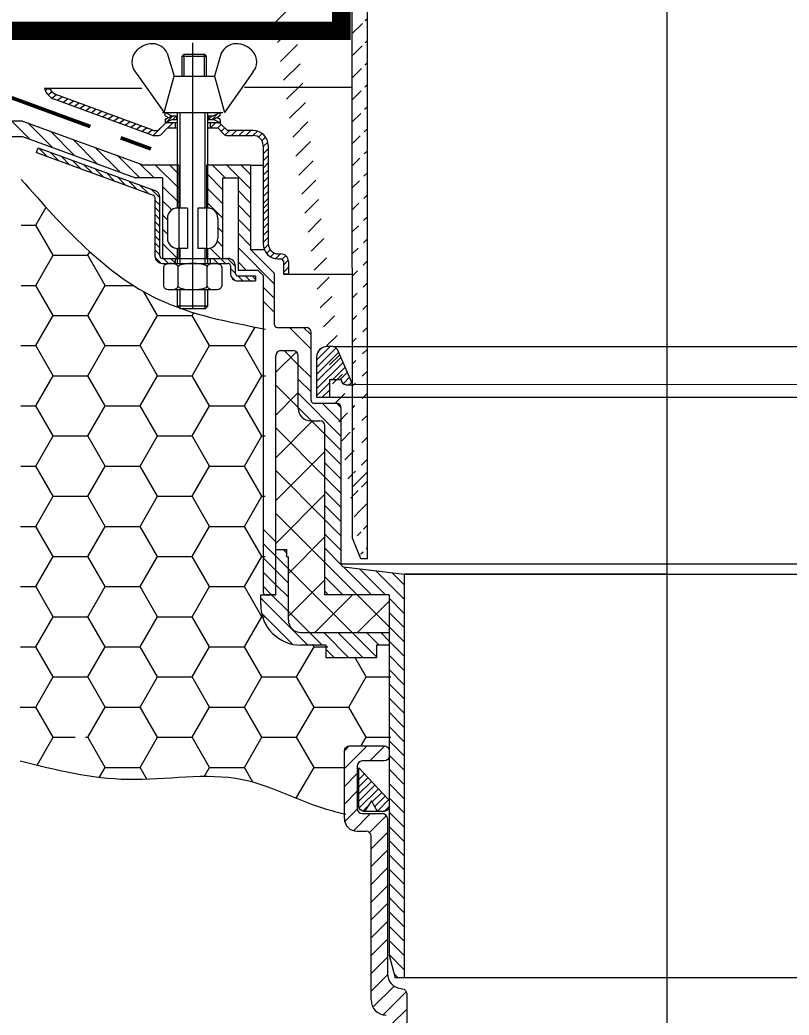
# Model space of a CAD drawing. Header units: millimetres. Extents: x 77165 to 11476408, y -193619 to 427745.
# Drawn here: x 393318 to 394020, y 386818 to 387726 of the extents above; entities that cross this region are included whole.
import ezdxf

# ---------------------------------------------------------------- set-up
doc = ezdxf.new("R2010")
doc.units = ezdxf.units.MM
doc.linetypes.add('ГОСТ 2.303 4', pattern=[7, 5, -2, 0])
doc.layers.add('АР_Кровельный аэратор', color=250, linetype='Continuous')
doc.layers.add('Штриховка', color=253, linetype='Continuous', lineweight=13)

msp = doc.modelspace()

# ---------------------------------------------------------------- hatches: boundary and pattern name
at = {"layer": 'АР_Кровельный аэратор', "lineweight": 15}
h = msp.add_hatch(dxfattribs=at)
h.set_pattern_fill('ANSI31', color=256, scale=4.48, style=0)
h.set_pattern_definition([(45, (170480.137, 415255.578), (-10.0578869, 10.0578869), [])])
h.paths.add_polyline_path([(393095.87876, 388152.53181), (393095.88114, 388141.03335), (393164.40585, 388141.04759), (393172.33342, 388148.97845), (393172.33267, 388152.54769)])
h.paths.add_polyline_path([(393181.99093, 388152.5497), (393181.99301, 388142.5521), (393185.66385, 388141.05201), (393254.32552, 388141.06627), (393272.11245, 388133.28934, -0.626669673), (393280.86932, 388129.4606), (393420.98203, 388068.19948), (393446.39299, 388068.19948), (393446.39299, 387991.55467, 0.055922918), (393446.90261, 387991.49749), (393460.68323, 387991.4974), (393460.68323, 388000.6948, -0.414213562), (393451.48447, 388009.89356), (393451.48447, 388028.2911, -0.414213562), (393460.68323, 388037.48986), (393460.68323, 388079.69793), (393423.0361, 388079.69793), (393257.79497, 388152.56545)])
edge = h.paths.add_edge_path()
edge.add_line((393527.45403, 388080.25071), (393487.12101, 388080.25071))
edge.add_line((393487.12101, 388080.25071), (393487.12883, 387991.49603))
edge.add_line((393527.45403, 388003.06138), (393549.3011, 387981.21431))
edge.add_line((393527.45403, 388080.25071), (393527.45403, 388003.06138))
edge.add_line((393515.95347, 387984.038), (393515.95347, 388064.15287))
edge.add_arc((393534.52369, 387977.89884), 4.59938, 0, 85.30749234)
edge.add_line((393539.12307, 387938.98), (393539.12307, 387977.89884))
edge.add_line((393621.10434, 387934.87427), (393539.12307, 387938.98))
edge.add_line((393549.30109, 387952.28571), (393549.30109, 387981.21431))
edge.add_line((393634.85758, 387948.00093), (393549.30109, 387952.28571))
edge.add_line((393635.0939, 387234.64283), (393634.91251, 387948.00094))
edge.add_line((393621.29575, 387253.39108), (393621.10434, 387934.87427))
edge.add_line((393502.57327, 388068.75225), (393502.57327, 387991.49603))
edge.add_line((393511.35409, 388068.75225), (393502.57327, 388068.75225))
edge.add_line((393487.13061, 387991.49724), (393506.6946, 387991.49712))
edge.add_line((393629.01784, 387234.64283), (393621.29575, 387253.39108))
edge.add_line((393635.09356, 387235.91244), (393633.82217, 387234.64283))
edge.add_line((393635.0939, 387234.64283), (393629.01784, 387234.64283))
edge = h.paths.add_edge_path(flags=17)
edge.add_arc((393511.35409, 388064.15287), 4.59938, 0, 90)
h = msp.add_hatch(dxfattribs=at)
h.set_pattern_fill('HONEY', color=256, scale=10, style=0)
h.set_pattern_definition([(0, (-415419.628, 161766.898), (47.625, 27.49630645), [31.75, -63.5]), (120, (-415419.628, 161766.898), (-47.6249999, 27.4963066), [31.75, -63.5]), (60, (-415419.628, 161766.898), (1e-07, 54.9926131), [-63.5, 31.75])])
edge = h.paths.add_edge_path()
edge.add_spline(control_points=[(393319.06405, 387580.72105), (393357.30105, 387537.43505), (393418.69559, 387467.93368), (393508.22154, 387450.72402), (393541.99003, 387444.23268)], knot_values=[0, 0, 0, 0, 5.95344387, 9.559038453, 9.559038453, 9.559038453, 9.559038453], degree=3, periodic=0)
edge.add_line((393541.99003, 387444.23268), (393541.55313, 387204.66369))
edge.add_arc((393543.85282, 387204.6595), 2.29969, 539.89551009, 629.89551009)
edge.add_line((393543.84862, 387202.35981), (393539.25083, 387202.3682))
edge.add_line((393539.25083, 387202.3682), (393539.23405, 387193.16944))
edge.add_arc((393576.02906, 387193.10234), 36.79506, 539.89551009, 629.89551009)
edge.add_line((393575.96195, 387156.30734), (393598.9929, 387156.26534))
edge.add_line((393598.9929, 387156.26534), (393598.97193, 387144.7669))
edge.add_line((393598.97193, 387144.7669), (393645.66998, 387144.68174))
edge.add_line((393645.66998, 387144.68174), (393644.97288, 387145.38138))
edge.add_line((393644.97288, 387145.38138), (393644.99258, 387156.18145))
edge.add_line((393644.99258, 387156.18145), (393656.44944, 387156.16055))
edge.add_line((393656.44944, 387156.16055), (393656.27344, 387059.65232))
edge.add_arc((393651.67406, 387059.66071), 4.59938, 359.89551009, 449.89551009)
edge.add_line((393651.68245, 387064.26009), (393619.9979, 387064.31787))
edge.add_arc((393619.98951, 387059.7185), 4.59938, 449.89551009, 539.89551009)
edge.add_line((393615.39014, 387059.72688), (393615.2838, 387001.4156))
edge.add_spline(control_points=[(393615.2838, 387001.4156), (393608.47562, 387003.10744), (393576.29842, 387011.10349), (393514.5331, 387045.58145), (393426.21641, 387027.40805), (393367.87485, 387038.27079), (393343.92621, 387043.81346)], knot_values=[0.944337172, 0.944337172, 0.944337172, 0.944337172, 1.696341295, 4.498502558, 8.229353877, 10.851774919, 10.851774919, 10.851774919, 10.851774919], degree=3, periodic=0)
edge.add_line((393343.92621, 387043.81346), (393367.42556, 387074.56727))
edge.add_arc((393373.01155, 387074.55708), 5.586, 539.89551009, 719.89551009)
edge.add_arc((393373.01155, 387074.55708), 5.586, 359.89551009, 539.89551009)
edge.add_line((393367.42556, 387074.56727), (393343.92621, 387043.81346))
edge.add_spline(control_points=[(393343.92621, 387043.81346), (393335.30227, 387045.80938), (393326.69556, 387047.94261), (393318.08884, 387050.07584)], knot_values=[0, 0, 0, 0, 0.944337172, 0.944337172, 0.944337172, 0.944337172], degree=3, periodic=0)
edge.add_line((393318.08884, 387050.07584), (393319.06364, 387580.72152))
h = msp.add_hatch(dxfattribs=at)
h.set_pattern_fill('KOVY', color=256, scale=4.599383, style=0)
h.set_pattern_definition([(45, (380430.2036, 389250.1663), (-3.252255, 3.252255), [])])
h.paths.add_polyline_path([(393588.6964, 387381.91537), (393600.82363, 387381.91537), (393600.82363, 387398.06093), (393611.00071, 387398.06093, 0.417096529), (393615.59987, 387393.41632), (393621.84105, 387393.41632), (393607.57029, 387425.41438, 0.296041161), (393603.36973, 387428.14037), (393597.89516, 387428.14037, 0.414213562), (393588.6964, 387418.9416)])
h = msp.add_hatch(dxfattribs=at)
h.set_pattern_fill('KOVY', color=256, scale=11.498458, style=0)
h.set_pattern_definition([(45, (388075.179, 385472.03), (-8.130637, 8.130637), [])])
edge = h.paths.add_edge_path()
edge.add_line((393657.06225, 386547.7487), (393670.8604, 386547.7487))
edge.add_line((393670.8604, 386547.7487), (393670.8604, 386837.61284))
edge.add_arc((393666.26102, 386837.61284), 4.59938, 0, 82.97167671)
edge.add_line((393666.8238, 386842.17766), (393665.43029, 386842.34946))
edge.add_arc((393667.11863, 386856.04393), 13.79815, 180, 262.97167671, ccw=False)
edge.add_line((393653.32048, 386856.04393), (393653.32048, 386997.35772))
edge.add_arc((393648.7211, 386997.35772), 4.59938, 360, 450)
edge.add_line((393648.7211, 387001.95711), (393630.32357, 387001.95711))
edge.add_arc((393630.32357, 387006.55649), 4.59938, 180, 270, ccw=False)
edge.add_line((393625.72418, 387006.55649), (393625.72418, 387045.39411))
edge.add_arc((393630.32357, 387045.39411), 4.59938, 90, 180, ccw=False)
edge.add_line((393630.32357, 387049.99349), (393650.28299, 387049.99349))
edge.add_arc((393650.28299, 387054.59288), 4.59938, 270, 360)
edge.add_line((393654.88238, 387054.59288), (393654.88238, 387059.19226))
edge.add_arc((393650.28299, 387059.19226), 4.59938, 0, 90)
edge.add_line((393650.28299, 387063.79164), (393618.59839, 387063.79164))
edge.add_arc((393618.59839, 387059.19226), 4.59938, 90, 180)
edge.add_line((393613.99901, 387059.19226), (393613.99901, 386997.35772))
edge.add_arc((393625.49747, 386997.35772), 11.49846, 180, 270)
edge.add_line((393625.49747, 386985.85926), (393633.77635, 386985.85926))
edge.add_arc((393633.77635, 386981.25988), 4.59938, 0, 90, ccw=False)
edge.add_line((393638.37574, 386981.25988), (393638.37574, 386831.86452))
edge.add_arc((393652.17389, 386831.86452), 13.79815, 180, 270)
edge.add_line((393652.17389, 386818.06637), (393657.06225, 386818.06637))
edge.add_line((393657.06225, 386818.06637), (393657.06225, 386547.7487))
edge = h.paths.add_edge_path()
edge.add_line((394144.83648, 386547.7487), (394158.63463, 386547.7487))
edge.add_line((394158.63463, 386547.7487), (394158.63463, 386818.06637))
edge.add_line((394158.63463, 386818.06637), (394163.523, 386818.06637))
edge.add_arc((394163.523, 386831.86452), 13.79815, 270, 360)
edge.add_line((394177.32115, 386831.86452), (394177.32115, 386981.25988))
edge.add_arc((394181.92053, 386981.25988), 4.59938, 90, 180, ccw=False)
edge.add_line((394181.92053, 386985.85926), (394190.19942, 386985.85926))
edge.add_arc((394190.19942, 386997.35772), 11.49846, 270, 360)
edge.add_line((394201.69788, 386997.35772), (394201.69788, 387059.19226))
edge.add_arc((394197.0985, 387059.19226), 4.59938, 360, 450)
edge.add_line((394197.0985, 387063.79164), (394165.41389, 387063.79164))
edge.add_arc((394165.41389, 387059.19226), 4.59938, 90, 180)
edge.add_line((394160.81451, 387059.19226), (394160.81451, 387054.59288))
edge.add_arc((394165.41389, 387054.59288), 4.59938, 180, 270)
edge.add_line((394165.41389, 387049.99349), (394185.37332, 387049.99349))
edge.add_arc((394185.37332, 387045.39411), 4.59938, 0, 90, ccw=False)
edge.add_line((394189.9727, 387045.39411), (394189.9727, 387006.55649))
edge.add_arc((394185.37332, 387006.55649), 4.59938, -90, 0, ccw=False)
edge.add_line((394185.37332, 387001.95711), (394166.97579, 387001.95711))
edge.add_arc((394166.97579, 386997.35772), 4.59938, 90, 180)
edge.add_line((394162.37641, 386997.35772), (394162.37641, 386856.04393))
edge.add_arc((394148.57826, 386856.04393), 13.79815, -82.97167671, 0, ccw=False)
edge.add_line((394150.2666, 386842.34946), (394148.87309, 386842.17766))
edge.add_arc((394149.43587, 386837.61284), 4.59938, 97.02832329, 180)
edge.add_line((394144.83648, 386837.61284), (394144.83648, 386547.7487))

# ---------------------------------------------------------------- linework, layer by layer
for p, q in [((393908.72167, 386547.7487), (393908.51029, 388582.62483)), ((393635.0939, 387234.64283), (393634.91251, 387948.00094)), ((393621.29575, 387253.39108), (393621.10434, 387934.87427)), ((393475.47468, 387705.45596), (393475.4905, 387462.68608)), ((393452.38098, 387695.93805), (393458.59596, 387675.01095)), ((393467.79748, 387695.0783), (393465.95811, 387693.23816)), ((393467.79748, 387695.0783), (393486.19501, 387695.08212)), ((393467.80165, 387675.01286), (393467.79748, 387695.0783)), ((393486.19501, 387695.08212), (393488.03515, 387693.24275)), ((393486.19918, 387675.01668), (393486.19501, 387695.08212)), ((393501.59732, 387695.94828), (393495.39103, 387675.01859)), ((393465.95811, 387693.23816), (393488.03515, 387693.24275)), ((393465.96189, 387675.01248), (393465.95811, 387693.23816)), ((393488.03893, 387675.01707), (393488.03515, 387693.24275)), ((393423.43796, 387678.59248), (393449.40469, 387641.89348)), ((393530.54754, 387678.61473), (393504.59728, 387641.90495)), ((393449.40469, 387641.89348), (393458.59596, 387675.01095)), ((393458.59596, 387675.01095), (393495.39103, 387675.01859)), ((393495.39103, 387675.01859), (393504.59728, 387641.90495)), ((393340.41489, 387664.04637), (393345.49507, 387663.23867)), ((393341.002, 387662.0735), (393343.07793, 387663.62298)), ((393343.35039, 387658.08702), (393347.0461, 387660.84552)), ((393346.97119, 387655.05028), (393351.17115, 387658.18516)), ((393439.11979, 387625.71758), (393350.71086, 387658.35508)), ((393438.29795, 387621.11819), (393349.118, 387654.04032)), ((393351.92103, 387653.00554), (393356.3159, 387656.28589)), ((393357.06578, 387651.10628), (393361.46064, 387654.38664)), ((393362.21052, 387649.20702), (393366.60538, 387652.48737)), ((393367.35526, 387647.30776), (393371.75013, 387650.58812)), ((393372.5, 387645.4085), (393376.89487, 387648.68885)), ((393377.64475, 387643.50924), (393382.03961, 387646.78959)), ((393382.78949, 387641.60998), (393387.18436, 387644.89033)), ((393387.93423, 387639.71072), (393392.3291, 387642.99107)), ((393393.07898, 387637.81146), (393397.47384, 387641.09181)), ((393398.22372, 387635.9122), (393402.61859, 387639.19255)), ((393447.88556, 387641.98889), (393503.07815, 387641.98889)), ((393450.27528, 387638.76932), (393450.27528, 387641.98889)), ((393450.27528, 387641.98889), (393456.4175, 387638.76932)), ((393461.69235, 387554.67375), (393461.69235, 387641.98889)), ((393463.99204, 387554.67375), (393463.99204, 387641.98889)), ((393486.98896, 387554.67375), (393486.98896, 387641.98889)), ((393489.28865, 387554.67375), (393489.28865, 387641.98889)), ((393493.20757, 387635.54975), (393498.49968, 387640.84186)), ((393500.68795, 387641.98889), (393494.54572, 387638.76932)), ((393498.56837, 387637.6583), (393500.68795, 387639.77788)), ((393500.68795, 387638.76932), (393500.68795, 387641.98889)), ((393320.33873, 387634.04328), (393102.95642, 387634.04328)), ((393327.11246, 387617.32184), (393310.75897, 387633.67533)), ((393320.33873, 387634.04328), (393431.03981, 387593.76345)), ((393347.5623, 387609.88102), (393325.15106, 387632.29226)), ((393403.36846, 387634.01294), (393407.76333, 387637.29329)), ((393408.51321, 387632.11368), (393412.90808, 387635.39403)), ((393413.65795, 387630.21442), (393418.05282, 387633.49477)), ((393418.80269, 387628.31516), (393423.19756, 387631.59551)), ((393439.46432, 387620.83356), (393450.39227, 387631.76151)), ((393449.35874, 387630.98492), (393443.8068, 387625.43299)), ((393461.69235, 387632.33011), (393450.27508, 387632.33008)), ((393450.27528, 387638.76932), (393453.34639, 387637.15953)), ((393450.27528, 387635.54975), (393456.4175, 387638.76932)), ((393450.27528, 387634.89677), (393451.64757, 387636.26906)), ((393450.27528, 387632.33018), (393456.4175, 387635.54975)), ((393450.27528, 387635.54975), (393450.27528, 387632.33018)), ((393451.71626, 387633.0855), (393457.40008, 387638.76932)), ((393452.86794, 387627.73267), (393457.46732, 387632.33205)), ((393456.4175, 387638.76932), (393461.69235, 387638.76932)), ((393456.4175, 387635.54975), (393461.69235, 387635.54975)), ((393457.43276, 387635.54975), (393460.65233, 387638.76932)), ((393459.41201, 387632.33205), (393459.41201, 387627.73266)), ((393460.68502, 387635.54975), (393460.76358, 387635.62832)), ((393460.76358, 387638.76932), (393460.76358, 387635.54975)), ((393489.28865, 387638.76932), (393494.54572, 387638.76932)), ((393489.28865, 387635.54975), (393494.54572, 387635.54975)), ((393500.68774, 387632.33029), (393489.28865, 387632.33024)), ((393490.19964, 387635.79407), (393493.17488, 387638.76932)), ((393490.19964, 387635.54975), (393490.19964, 387638.76932)), ((393491.60769, 387632.33205), (393491.60769, 387627.73266)), ((393491.895, 387627.73266), (393496.49438, 387632.33205)), ((393500.68795, 387638.76932), (393494.54572, 387635.54975)), ((393500.68795, 387632.33018), (393494.54572, 387635.54975)), ((393500.68795, 387635.54975), (393497.61684, 387637.15953)), ((393498.3995, 387627.73266), (393501.65636, 387630.98952)), ((393500.68795, 387635.54975), (393500.68795, 387632.33018)), ((393507.21291, 387625.43297), (393501.66096, 387630.98492)), ((393368.01214, 387602.4402), (393345.60103, 387624.85131)), ((393423.94744, 387626.4159), (393428.34231, 387629.69625)), ((393429.09218, 387624.51664), (393433.48705, 387627.79699)), ((393434.23693, 387622.61738), (393438.63179, 387625.89773)), ((393439.89086, 387620.83356), (393443.80685, 387620.8336)), ((393440.71269, 387625.43295), (393443.8068, 387625.43299)), ((393452.611, 387627.73267), (393447.05906, 387622.18073)), ((393452.611, 387627.73267), (393461.7117, 387627.73266)), ((393459.37245, 387627.73267), (393459.41201, 387627.77223)), ((393489.308, 387627.73266), (393489.28865, 387627.73266)), ((393489.308, 387627.73266), (393498.40871, 387627.73266)), ((393503.96065, 387622.18072), (393498.40871, 387627.73266)), ((393501.65636, 387624.48501), (393504.90861, 387627.73727)), ((393505.04984, 387621.37398), (393509.10897, 387625.43312)), ((393530.70217, 387625.43302), (393507.21276, 387625.43312)), ((393507.21291, 387620.83359), (393530.70211, 387620.83358)), ((393511.01396, 387620.83359), (393515.61345, 387625.43308)), ((393517.51847, 387620.83359), (393522.11794, 387625.43306)), ((393524.02297, 387620.83359), (393528.62242, 387625.43303)), ((393530.52748, 387620.83358), (393534.57287, 387624.87897)), ((393535.61204, 387619.41363), (393538.91844, 387622.72003)), ((393093.7585, 387619.8813), (393320.07909, 387619.88098)), ((393320.07909, 387619.88098), (393423.46031, 387582.26499)), ((393388.46198, 387594.99938), (393366.05101, 387617.41036)), ((393538.76526, 387616.06234), (393542.10587, 387619.40296)), ((393539.90088, 387611.63482), (393539.90073, 387522.0178)), ((393539.90088, 387610.69345), (393544.10819, 387614.90076)), ((393544.50026, 387611.63484), (393544.50011, 387522.01784)), ((393332.92745, 387605.2535), (393334.50056, 387609.5755)), ((393332.92745, 387605.2535), (393439.49984, 387566.46356)), ((393334.50056, 387609.5755), (393441.073, 387570.78554)), ((393342.75941, 387601.67489), (393335.06382, 387609.37048)), ((393352.98626, 387597.95255), (393345.29067, 387605.64814)), ((393408.91182, 387587.55856), (393386.50098, 387609.9694)), ((393427.21441, 387582.26499), (393406.95095, 387602.52845)), ((393539.90086, 387604.18892), (393544.50026, 387608.78832)), ((393363.21312, 387594.2302), (393355.51752, 387601.9258)), ((393373.43997, 387590.50786), (393365.74437, 387598.20346)), ((393383.66682, 387586.78552), (393375.97123, 387594.48111)), ((393440.22343, 387582.26499), (393427.40092, 387595.0875)), ((393462.83385, 387593.76345), (393431.03981, 387593.76345)), ((393462.83571, 387572.66173), (393441.734, 387593.76345)), ((393462.83456, 387585.67189), (393454.74302, 387593.76345)), ((393462.83385, 387593.76345), (393462.84134, 387508.67992)), ((393528.36726, 387593.76952), (393488.13046, 387593.76579)), ((393488.13046, 387593.76579), (393488.13795, 387508.67992)), ((393505.27052, 387582.263), (393493.7672, 387593.76631)), ((393528.39935, 387572.14319), (393506.77502, 387593.76752)), ((393528.39935, 387585.15221), (393519.78283, 387593.76873)), ((393528.39935, 387593.76952), (393539.90087, 387593.76956)), ((393528.39935, 387593.76953), (393528.39935, 387516.75829)), ((393539.90084, 387591.17988), (393544.50023, 387595.77927)), ((393539.90085, 387597.6844), (393544.50024, 387602.2838)), ((393393.89367, 387583.06318), (393386.19808, 387590.75877)), ((393404.12053, 387579.34083), (393396.42493, 387587.03643)), ((393503.10274, 387571.42176), (393488.13111, 387586.39339)), ((393539.90082, 387584.67536), (393544.50021, 387589.27475)), ((393414.34738, 387575.61849), (393406.65178, 387583.31409)), ((393424.57423, 387571.89615), (393416.87864, 387579.59174)), ((393448.12295, 387582.26499), (393423.46031, 387582.26499)), ((393434.80108, 387568.17381), (393427.10549, 387575.8694)), ((393448.12295, 387582.26499), (393448.12289, 387508.67992)), ((393503.10269, 387508.67992), (393503.10274, 387582.263)), ((393503.10274, 387582.263), (393516.90628, 387582.263)), ((393516.90628, 387582.263), (393516.89879, 387497.73491)), ((393539.9008, 387571.66631), (393544.50019, 387576.2657)), ((393539.90081, 387578.17084), (393544.5002, 387582.77023)), ((393445.61241, 387563.86699), (393437.33234, 387572.14706)), ((393462.83685, 387559.65157), (393448.12295, 387574.36547)), ((393503.10272, 387558.41275), (393488.13225, 387573.38323)), ((393528.39935, 387559.13417), (393516.90525, 387570.62826)), ((393539.90079, 387565.16179), (393544.50018, 387569.76118)), ((393441.01297, 387564.30255), (393441.01261, 387510.98111)), ((393445.61237, 387557.36252), (393441.01296, 387561.96193)), ((393445.61205, 387510.98108), (393445.61242, 387564.3025)), ((393456.44743, 387553.03197), (393448.12293, 387561.35646)), ((393503.10271, 387545.40374), (393488.1334, 387560.37306)), ((393528.39935, 387546.12515), (393516.9041, 387557.6204)), ((393539.90076, 387554.32047), (393544.50015, 387558.91986)), ((393539.90077, 387558.65726), (393544.50016, 387563.25666)), ((393445.61228, 387544.35359), (393441.01287, 387548.953)), ((393445.61232, 387550.85806), (393441.01291, 387555.45747)), ((393452.49359, 387543.97679), (393448.12293, 387548.34746)), ((393470.89112, 387554.67375), (393461.69235, 387554.67375)), ((393470.89112, 387554.67375), (393470.89112, 387517.87868)), ((393489.28865, 387554.67375), (393480.08988, 387554.67375)), ((393480.08988, 387554.67375), (393480.08988, 387517.87868)), ((393539.90078, 387549.13493), (393544.50017, 387553.73433)), ((393445.61223, 387537.84912), (393441.01283, 387542.44853)), ((393452.49359, 387545.47498), (393452.49359, 387527.07745)), ((393498.48742, 387545.47498), (393498.48742, 387527.07745)), ((393528.39935, 387533.11613), (393516.90295, 387544.61253)), ((393539.90076, 387536.12589), (393544.50015, 387540.72528)), ((393539.90077, 387542.63041), (393544.50016, 387547.2298)), ((393445.61219, 387531.34466), (393441.01278, 387535.94407)), ((393452.49359, 387530.96778), (393448.12292, 387535.33845)), ((393503.1027, 387532.39473), (393498.48742, 387537.01002)), ((393528.39935, 387520.10711), (393516.9018, 387531.60466)), ((393539.90074, 387529.62136), (393544.50014, 387534.22076)), ((393445.6121, 387518.33573), (393441.01269, 387522.93514)), ((393445.61215, 387524.84019), (393441.01273, 387529.4396)), ((393461.77243, 387508.67992), (393448.12291, 387522.32944)), ((393503.10269, 387519.38572), (393498.08897, 387524.39945)), ((393539.90073, 387523.11684), (393544.50012, 387527.71623)), ((393540.69428, 387517.40588), (393544.5327, 387521.2443)), ((393445.61206, 387511.83127), (393441.01265, 387516.43067)), ((393470.89112, 387517.87868), (393461.69235, 387517.87868)), ((393461.69235, 387504.08047), (393461.69235, 387517.87868)), ((393463.99204, 387504.08047), (393463.99204, 387517.87868)), ((393489.28865, 387517.87868), (393480.08988, 387517.87868)), ((393486.98896, 387504.08047), (393486.98896, 387517.87868)), ((393489.28865, 387504.08047), (393489.28865, 387517.87868)), ((393500.79948, 387508.67992), (393491.36363, 387518.11577)), ((393550.24641, 387485.25103), (393516.90064, 387518.5968)), ((393528.39935, 387516.75829), (393540.93833, 387516.76827)), ((393528.39935, 387516.75829), (393550.24642, 387494.91122)), ((393543.0438, 387513.25089), (393546.31917, 387516.52627)), ((393546.52722, 387510.2298), (393549.92587, 387513.62845)), ((393551.24204, 387508.44011), (393555.62099, 387512.81906)), ((393553.69887, 387512.81906), (393555.99691, 387512.81906)), ((393446.76002, 387504.17879), (393441.10941, 387509.8294)), ((393447.91164, 387504.08199), (393459.41013, 387504.08192)), ((393447.91173, 387508.68137), (393462.84312, 387508.68128)), ((393448.76341, 387508.67992), (393448.12289, 387509.32043)), ((393448.12289, 387508.67992), (393462.84134, 387508.67992)), ((393453.36137, 387504.08196), (393448.76195, 387508.68137)), ((393459.41014, 387504.53769), (393455.2665, 387508.68133)), ((393455.57458, 387504.08047), (393495.4064, 387504.08047)), ((393459.41017, 387508.6813), (393459.41013, 387504.08192)), ((393459.41013, 387504.08192), (393462.84353, 387504.0819)), ((393462.84134, 387508.67992), (393503.10269, 387508.67992)), ((393462.84353, 387504.0819), (393491.60581, 387504.08171)), ((393475.49046, 387504.08047), (393475.49048, 387504.08047)), ((393475.49048, 387504.08047), (393475.4905, 387504.08047)), ((393488.13973, 387508.68112), (393507.70372, 387508.681)), ((393491.60585, 387508.6811), (393491.60581, 387504.08171)), ((393491.60581, 387504.08171), (393507.7037, 387504.08162)), ((393498.89322, 387504.08167), (393494.29381, 387508.68108)), ((393505.39777, 387504.08163), (393500.79836, 387508.68104)), ((393514.60275, 387501.38115), (393507.30291, 387508.681)), ((393524.7535, 387497.73491), (393516.89949, 387505.58893)), ((393553.69882, 387508.21962), (393555.99692, 387508.21961)), ((393557.19146, 387507.88502), (393560.47481, 387511.16838)), ((393558.2966, 387505.91991), (393558.29655, 387494.42153)), ((393558.29659, 387502.48564), (393562.81093, 387506.99998)), ((393562.89598, 387505.91996), (393562.89593, 387494.42151)), ((393448.93595, 387501.00289), (393448.93595, 387483.24126)), ((393462.21323, 387483.24102), (393462.21323, 387501.02924)), ((393488.76777, 387483.24125), (393488.76777, 387501.00277)), ((393502.04505, 387501.00289), (393502.04505, 387483.24126)), ((393510.00337, 387501.78191), (393510.00336, 387494.97672)), ((393514.60502, 387494.87438), (393510.00337, 387499.47603)), ((393514.60274, 387494.9767), (393514.60275, 387501.78188)), ((393535.29979, 387497.73491), (393516.89879, 387497.73491)), ((393539.8978, 387493.13687), (393535.29979, 387497.73491)), ((393550.24641, 387447.99197), (393550.24641, 387494.91123)), ((393562.89593, 387494.42151), (393558.29655, 387494.42151)), ((393558.29656, 387495.9811), (393562.89596, 387500.5805)), ((393514.44464, 387488.53025), (393510.456, 387492.51888)), ((393521.40181, 387488.07759), (393516.80013, 387492.67927)), ((393516.90241, 387488.07761), (393532.9974, 387488.07753)), ((393516.90243, 387492.67699), (393532.99743, 387492.6769)), ((393527.90635, 387488.07755), (393523.30695, 387492.67696)), ((393532.99741, 387489.49101), (393529.81149, 387492.67693)), ((393532.99743, 387492.6769), (393532.9974, 387488.07753)), ((393539.8978, 387493.13687), (393539.8978, 387203.99417)), ((393455.57458, 387480.16368), (393495.40641, 387480.16368)), ((393461.69235, 387464.98578), (393461.69235, 387480.16368)), ((393463.99204, 387462.68608), (393463.99204, 387480.16368)), ((393486.98896, 387462.68608), (393486.98896, 387480.16368)), ((393489.28865, 387464.98578), (393489.28865, 387480.16368)), ((393550.24641, 387472.24201), (393539.8978, 387482.59062)), ((393550.24641, 387459.23298), (393539.8978, 387469.58159)), ((393463.99204, 387462.68608), (393461.69235, 387464.98578)), ((393489.28865, 387464.98578), (393461.69235, 387464.98578)), ((393486.98896, 387462.68608), (393463.99204, 387462.68608)), ((393486.98896, 387462.68608), (393489.28865, 387464.98578)), ((393552.5461, 387445.69227), (393578.99256, 387445.69227)), ((393552.5461, 387445.69227), (393578.99256, 387445.69227)), ((393583.59194, 387425.88746), (393563.78712, 387445.69227)), ((393570.94542, 387445.69227), (393578.99434, 387445.69227)), ((393583.59194, 387438.89648), (393576.79614, 387445.69227)), ((393583.59194, 387379.00122), (393583.59194, 387441.09289)), ((393551.40109, 387404.74396), (393570.16554, 387423.50842)), ((393555.99889, 387424.53511), (393567.26738, 387424.53511)), ((393571.86835, 387411.59301), (393558.92625, 387424.53511)), ((393603.36973, 387428.14037), (393597.89516, 387428.14037)), ((393603.36973, 387428.14037), (394214.29194, 387428.23615)), ((393621.84105, 387393.41632), (393607.57029, 387425.41438)), ((393551.39951, 387201.69448), (393551.39951, 387419.93573)), ((393571.86676, 387371.87218), (393571.86676, 387419.93573)), ((393588.6964, 387418.9416), (393588.6964, 387381.91537)), ((393583.59194, 387399.86942), (393571.86676, 387411.59459)), ((393583.59194, 387386.8604), (393571.86676, 387398.58557)), ((393600.82363, 387381.91537), (393600.82363, 387398.06093)), ((393600.82363, 387398.06093), (393611.00049, 387398.06093)), ((393611.00049, 387398.06093), (393611.00049, 387398.01571)), ((393571.86835, 387372.56595), (393551.40109, 387393.03321)), ((393551.40109, 387365.71691), (393571.86835, 387386.18416)), ((393611.18824, 387346.25508), (393571.86676, 387385.57655)), ((393615.59987, 387393.41632), (393621.84105, 387393.41632)), ((394195.83151, 387393.50632), (393621.84105, 387393.41632)), ((393585.89163, 387376.70153), (393606.58885, 387376.70153)), ((393588.6964, 387381.91537), (393600.82363, 387381.91537)), ((393611.18824, 387359.2641), (393593.75081, 387376.70153)), ((393600.82363, 387381.91537), (394216.85253, 387382.01195)), ((393611.18494, 387372.27642), (393606.76313, 387376.69822)), ((393584.06058, 387360.37372), (393571.86676, 387372.56753)), ((393611.18824, 387229.50413), (393611.18824, 387372.10215)), ((393551.40109, 387326.68985), (393585.31493, 387360.60369)), ((393583.36522, 387360.37372), (393591.64411, 387360.37372)), ((393596.24508, 387348.18922), (393583.83061, 387360.60369)), ((393596.24508, 387309.16217), (393551.40109, 387354.00615)), ((393596.24349, 387201.69448), (393596.24349, 387355.77434)), ((393611.18824, 387333.24606), (393596.24349, 387348.1908)), ((393551.40109, 387287.66279), (393596.24508, 387332.50677)), ((393611.18824, 387320.23704), (393596.24349, 387335.18179)), ((393611.18824, 387307.22802), (393596.24349, 387322.17277)), ((393596.24508, 387270.13511), (393551.40109, 387314.97909)), ((393611.18824, 387294.219), (393596.24349, 387309.16375)), ((393611.18824, 387281.20998), (393596.24349, 387296.15472)), ((393551.40109, 387248.63573), (393596.24508, 387293.47971)), ((393596.24508, 387231.10805), (393551.40109, 387275.95203)), ((393611.18824, 387268.20096), (393596.24349, 387283.1457)), ((393611.18824, 387255.19194), (393596.24349, 387270.13669)), ((393551.39951, 387249.93557), (393539.8978, 387261.43728)), ((393551.39951, 387236.92655), (393539.8978, 387248.42826)), ((393562.8963, 387221.10388), (393596.24508, 387254.45266)), ((393611.18824, 387242.18292), (393596.24349, 387257.12767)), ((393629.01784, 387234.64283), (393621.29575, 387253.39108)), ((393551.39784, 387201.69448), (393551.39784, 387243.08893)), ((393551.39784, 387243.08893), (393561.51648, 387243.08893)), ((393561.51648, 387239.8186), (393558.24616, 387243.08893)), ((393561.51648, 387236.18985), (393561.51648, 387243.08893)), ((393611.21633, 387229.14582), (393596.24349, 387244.11865)), ((393551.39951, 387223.91753), (393539.8978, 387235.41924)), ((393562.8963, 387225.42977), (393551.39784, 387236.92822)), ((393561.51648, 387236.18985), (393562.8963, 387236.18985)), ((393562.8963, 387178.69757), (393562.8963, 387236.18985)), ((393625.65864, 387201.69448), (393596.24349, 387231.10963)), ((393635.0939, 387234.64283), (393629.01784, 387234.64283)), ((393551.39951, 387210.90851), (393539.8978, 387222.41022)), ((393562.8963, 387212.42075), (393551.39784, 387223.91921)), ((393621.12696, 387167.19911), (393562.8963, 387225.42977)), ((393611.18824, 387229.80861), (394204.50865, 387229.80883)), ((393638.66766, 387201.69448), (393613.12962, 387227.23252)), ((393613.20939, 387227.22137), (393668.68053, 387220.45287)), ((393651.67668, 387201.69448), (393627.9482, 387225.42296)), ((393668.68053, 387197.69965), (393642.76516, 387223.61502)), ((393668.68053, 387210.70867), (393657.58213, 387221.80708)), ((393562.8963, 387182.07681), (393596.24508, 387215.42559)), ((393612.64962, 387201.69448), (393596.24349, 387218.10061)), ((393668.68053, 387220.45287), (394147.01636, 387220.45287)), ((393908.75201, 387220.38273), (393668.68053, 387220.38253)), ((393668.68053, 387220.38253), (393668.68053, 386852.14137)), ((393547.60452, 387201.69448), (393539.8978, 387209.4012)), ((393562.8963, 387199.41172), (393551.39784, 387210.91018)), ((393599.6406, 387201.69448), (393596.24349, 387205.09159)), ((393537.59969, 387192.49571), (393537.59969, 387201.69448)), ((393537.59969, 387201.69448), (393551.39784, 387201.69448)), ((393580.58933, 387155.70065), (393537.59969, 387198.69029)), ((393551.39951, 387201.69448), (393542.19749, 387201.69448)), ((393562.8963, 387186.4027), (393547.60452, 387201.69448)), ((393587.04565, 387167.19911), (393621.54102, 387201.69448)), ((393654.88238, 387201.69448), (393596.24349, 387201.69448)), ((393654.88396, 387172.46916), (393625.65864, 387201.69448)), ((393626.07271, 387167.19911), (393654.88396, 387196.01036)), ((393654.88238, 387201.69448), (393654.88238, 386872.83859)), ((393668.68053, 387184.69063), (393654.88238, 387198.48878)), ((393566.78476, 387156.49621), (393538.39525, 387184.88572)), ((393582.09989, 387167.19911), (393562.8963, 387186.4027)), ((393668.68053, 387171.68162), (393654.88238, 387185.47976)), ((393574.39476, 387167.19911), (393654.88396, 387167.19911)), ((393593.59835, 387155.70065), (393582.09989, 387167.19911)), ((393618.10583, 387144.20219), (393595.10891, 387167.19911)), ((393631.11485, 387144.20219), (393608.11794, 387167.19911)), ((393643.4255, 387144.90056), (393621.12696, 387167.19911)), ((393645.63443, 387155.70065), (393634.13598, 387167.19911)), ((393654.88396, 387159.46014), (393647.145, 387167.19911)), ((393668.68053, 387158.6726), (393654.88238, 387172.47075)), ((393668.68053, 387145.66358), (393654.88238, 387159.46173)), ((393597.42574, 387155.70065), (393574.39476, 387155.70065)), ((393597.42574, 387144.20219), (393597.42574, 387155.70065)), ((393605.09681, 387144.20219), (393597.42574, 387151.87326)), ((393654.88396, 387155.70065), (393643.4255, 387155.70065)), ((393643.4255, 387155.70065), (393643.4255, 387144.20219)), ((393643.4255, 387144.20219), (393597.42574, 387144.20219)), ((393668.68053, 387132.65455), (393654.88238, 387146.4527)), ((393668.68053, 387119.64553), (393654.88238, 387133.44368)), ((393668.68053, 387106.63652), (393654.88238, 387120.43466)), ((393668.68053, 387093.6275), (393654.88238, 387107.42565)), ((393668.68053, 387080.61848), (393654.88238, 387094.41663)), ((393668.68053, 387067.60946), (393654.88238, 387081.40761)), ((393668.68053, 387054.60044), (393654.88238, 387068.39859)), ((393668.68053, 387041.59142), (393654.88238, 387055.38957)), ((393668.68053, 387028.5824), (393654.88238, 387042.38054)), ((393668.68053, 387015.57338), (393654.88238, 387029.37153)), ((393668.68053, 387002.56436), (393654.88238, 387016.36251)), ((393668.68053, 386989.55534), (393654.88238, 387003.35349)), ((393668.68053, 386976.54632), (393654.88238, 386990.34447)), ((393638.37574, 386831.86452), (393638.37574, 386981.25988)), ((393668.68053, 386963.5373), (393654.88238, 386977.33545)), ((393668.68053, 386950.52828), (393654.88238, 386964.32643)), ((393668.68053, 386937.51926), (393654.88238, 386951.31741)), ((393668.68053, 386924.51024), (393654.88238, 386938.30839)), ((393668.68053, 386911.50122), (393654.88238, 386925.29937)), ((393668.68053, 386898.4922), (393654.88238, 386912.29035)), ((393668.68053, 386885.48318), (393654.88238, 386899.28133)), ((393668.68053, 386872.47416), (393654.88238, 386886.27231)), ((393668.68053, 386859.46514), (393654.88238, 386873.26329)), ((393654.88238, 386872.83859), (393660.42818, 386852.14137)), ((393662.99528, 386852.14137), (393659.48856, 386855.64809)), ((394161.81302, 386852.14137), (393660.42818, 386852.14137))]:
    msp.add_line(p, q, dxfattribs=at)
at = {"layer": 'АР_Кровельный аэратор', "lineweight": 15, "const_width": 16.8, "flags": 128}
msp.add_lwpolyline([(393611.20244, 387926.97086), (393611.24619, 387716.38952), (393045.63457, 387716.20989), (392980.55272, 387671.13311), (392501.3173, 387671.03354), (392501.3173, 387671.03354)], dxfattribs=at)
at = {"layer": 'АР_Кровельный аэратор', "lineweight": 15}
for points in [[(393340.4149, 387664.04637), (393428.96901, 387664.04637)], [(393522.75175, 387664.92913), (393621.17372, 387664.95797)], [(393558.29655, 387494.42151), (393621.2237, 387494.42151)], [(393635.08821, 387313.95954), (393621.29783, 387300.18848)], [(393627.28608, 387032.95065), (393632.46335, 387038.1279)], [(393627.28609, 387026.44614), (393635.6143, 387034.77435)], [(393627.28609, 387019.94164), (393638.76525, 387031.42079)], [(393627.2861, 387013.43713), (393641.91621, 387028.06724)], [(393627.51615, 387007.16267), (393645.06716, 387024.71368)], [(393639.48108, 387012.62309), (393648.21811, 387021.36013)], [(393638.84246, 387013.74847), (393632.26187, 387003.99966)], [(393644.37467, 387003.99966), (393638.84246, 387013.74847)], [(393641.83592, 387008.47342), (393651.36907, 387018.00657)], [(393644.19076, 387004.32375), (393654.38768, 387014.52067)], [(393630.95314, 387004.09515), (393635.17852, 387008.32053)], [(393650.37118, 387003.99966), (393654.88151, 387008.51)], [(393625.49747, 386985.85926), (393633.77635, 386985.85926)]]:
    msp.add_lwpolyline(points, dxfattribs=at)
for points in [[(393613.99901, 386997.35772), (393613.99901, 387059.19226, -0.414213562), (393618.59839, 387063.79164), (393650.28299, 387063.79164, -0.414213562), (393654.88238, 387059.19226), (393654.88238, 387054.59288, -0.414213562), (393650.28299, 387049.99349), (393630.32357, 387049.99349, 0.414213562), (393625.72418, 387045.39411), (393625.72418, 387006.55649, 0.414213562), (393630.32357, 387001.95711), (393648.7211, 387001.95711)], [(393627.28608, 387043.63805), (393653.63492, 387015.59503, -0.190832272), (393654.88238, 387012.4456), (393654.88238, 387008.59905, -0.414213562), (393650.28299, 387003.99966), (393631.88549, 387003.99966, -0.414213343), (393627.2861, 387008.59904), (393627.28608, 387043.63805)], [(393653.32048, 386997.35772), (393653.32048, 386856.04393, 0.378724792), (393665.43029, 386842.34946), (393666.8238, 386842.17766, -0.378724792), (393670.8604, 386837.61284), (393670.8604, 386547.7487)]]:
    msp.add_lwpolyline(points, format="xyb", dxfattribs=at)
for centre, radius, start, end in [((393439.03767, 387684.07775), 20.51733, 89.93164288, 139.93477588), ((393438.56552, 387689.25596), 15.34657, 25.81155248, 88.21466632), ((393515.43905, 387689.25072), 15.37696, 92.01356615, 154.17920395), ((393514.93575, 387684.10089), 20.51733, 40.10015487, 90.10328788), ((393434.39875, 387687.99642), 14.44206, 139.92365288, 220.65764492), ((393519.58284, 387688.01412), 14.44206, 319.39547031, 40.10015183), ((393353.89658, 387666.98459), 13.79815, 192.29487912, 249.73760813), ((393353.89658, 387666.98459), 9.19877, 204.03028611, 249.73760813), ((393452.61099, 387627.73266), 4.59938, 90, 135), ((393498.40871, 387627.73266), 4.59938, 45, 90), ((393439.89081, 387625.43295), 4.59938, 249.73760744, 270.00061184), ((393440.71264, 387630.03234), 4.59938, 249.73760886, 270.00061941), ((393443.8068, 387625.43299), 4.59938, 270.000575, 315), ((393507.21291, 387625.43297), 4.59938, 225, 269.99998), ((393530.70211, 387611.63482), 9.19877, 0, 90), ((393530.70211, 387611.63487), 13.79815, 359.999889, 89.99975201), ((393438.71328, 387564.30257), 2.29969, 359.999641, 69.999641), ((393438.71334, 387564.30254), 6.89907, 359.999641, 69.999641), ((393461.69235, 387545.47498), 9.19877, 90, 180), ((393489.28865, 387545.47498), 9.19877, 0, 90), ((393461.69235, 387527.07745), 9.19877, 180, 270), ((393489.28865, 387527.07745), 9.19877, 270, 0), ((393553.69888, 387522.01777), 13.79815, 179.999889, 269.99975201), ((393553.69888, 387522.01783), 9.19877, 179.999889, 269.99998), ((393555.99691, 387505.91998), 6.89907, 359.999752, 89.99998), ((393447.91168, 387510.98106), 6.89907, 179.999641, 269.999641), ((393447.91174, 387510.98106), 2.29969, 179.999641, 269.999641), ((393452.62026, 387499.135), 4.40247, 113.279034, 136.227183), ((393455.35841, 387492.53252), 11.54998, 88.927548, 112.81210799), ((393455.93136, 387493.17964), 10.89278, 65.40066701, 89.183911), ((393458.73677, 387499.41193), 4.05854, 41.61165799, 64.786099), ((393468.01927, 387492.94392), 10.40326, 102.13101, 118.02968501), ((393474.75813, 387462.18859), 41.88816, 89.8988, 102.302292), ((393476.54022, 387464.81331), 39.24979, 76.896538, 89.317671), ((393483.31731, 387493.84169), 9.44082, 60.76873699, 77.015522), ((393492.28318, 387499.35603), 4.12617, 115.13766901, 137.63430801), ((393495.03781, 387493.20848), 10.86226, 91.11899799, 114.51676601), ((393495.62259, 387492.53251), 11.54999, 67.18793299, 91.07247801), ((393498.36074, 387499.13499), 4.40248, 43.772899, 66.721011), ((393507.70368, 387501.78193), 2.29969, 359.999641, 89.999641), ((393507.70368, 387501.78193), 6.89907, 359.999641, 89.999641), ((393555.99691, 387505.91992), 2.29969, 359.999752, 89.99975201), ((393450.70649, 387500.94048), 1.77164, 135.572893, 177.981231), ((393460.49501, 387500.95683), 1.71809, 0.657559, 42.03020199), ((393463.09737, 387500.97802), 0.88366, 138.639883, 180.094212), ((393464.34908, 387499.91336), 2.52683, 118.83353801, 139.274977), ((393486.74856, 387500.04702), 2.35038, 39.351865, 59.891476), ((393487.8989, 387500.98142), 0.8684, 359.679342, 39.80530101), ((393490.52246, 387500.94195), 1.75661, 137.154587, 177.151708), ((393500.27451, 387500.94048), 1.77164, 2.018909, 44.42719699), ((393516.90244, 387494.97668), 6.89907, 179.999641, 269.999766), ((393516.90244, 387494.97668), 2.29969, 179.999641, 269.99975301), ((393450.70649, 387483.30367), 1.77163, 182.018675, 224.42704501), ((393452.62026, 387485.10914), 4.40247, 223.77276, 246.72093501), ((393455.35841, 387491.71162), 11.54997, 247.18786201, 271.072432), ((393455.89544, 387491.22785), 11.05877, 270.433341, 294.09228099), ((393458.66847, 387484.92302), 4.1714, 294.671916, 317.539566), ((393460.46831, 387483.29678), 1.74579, 317.037941, 358.17767), ((393463.1284, 387483.2771), 0.91588, 182.242977, 222.90407101), ((393464.44556, 387484.45021), 2.67957, 222.104474, 241.85107799), ((393468.18217, 387491.74359), 10.8741, 242.620928, 258.126773), ((393474.83589, 387522.8072), 42.64226, 257.965358, 270.277148), ((393475.52645, 387534.71416), 54.55087, 269.492895, 274.95027201), ((393477.35041, 387515.4554), 35.20691, 274.697532, 282.01390101), ((393482.34983, 387492.99503), 12.19975, 281.00498001, 295.90883001), ((393486.33531, 387484.70755), 3.00404, 296.599908, 315.596209), ((393487.80384, 387483.29515), 0.96679, 314.500619, 355.240286), ((393490.54245, 387483.30781), 1.77686, 182.99596, 223.976142), ((393492.39089, 387485.02965), 4.30286, 223.385026, 245.959244), ((393495.12709, 387491.42291), 11.25673, 246.49716, 270.055972), ((393495.43534, 387493.74223), 13.57858, 269.877925, 280.65911001), ((393496.27234, 387489.61403), 9.36698, 280.298333, 294.12327599), ((393498.36074, 387485.10915), 4.40247, 293.279046, 316.22722201), ((393500.27452, 387483.30367), 1.77164, 315.572935, 357.981322), ((393552.5461, 387447.99197), 2.29969, 180, 270), ((393578.99256, 387441.09289), 4.59938, 0, 90), ((393555.99889, 387419.93573), 4.59938, 90, 180), ((393567.26738, 387419.93573), 4.59938, 0, 90), ((393597.89516, 387418.9416), 9.19877, 90, 180), ((393603.36973, 387423.54098), 4.59938, 24.0363118, 90), ((393615.59987, 387398.01571), 4.59938, 180, 270), ((393585.89163, 387379.00122), 2.29969, 180, 270), ((393606.58885, 387372.10215), 4.59938, 0, 90), ((393583.36522, 387371.87218), 11.49846, 180, 270), ((393591.64411, 387355.77434), 4.59938, 0, 90), ((393613.48793, 387229.50413), 2.29969, 180, 263.04324699), ((393542.19749, 387203.99417), 2.29969, 180, 270), ((393574.39476, 387192.49571), 36.79506, 180, 270), ((393574.39476, 387178.69757), 11.49846, 180, 270), ((393625.49747, 386997.35772), 11.49846, 179.99999979, 269.99999969), ((393648.7211, 386997.35772), 4.59938, 0, 89.99999989), ((393633.77635, 386981.25988), 4.59938, 0, 89.99999989), ((393652.17389, 386831.86452), 13.79815, 180, 270)]:
    msp.add_arc(centre, radius, start, end, dxfattribs=at)
for points in [[(393319.06405, 387580.72105), (393444.68693, 387471.14647), (393541.99003, 387444.23268)], [(393318.08884, 387050.07584), (393416.53945, 387033.30263), (393521.00312, 387033.11212), (393594.95075, 387006.88618), (393615.2838, 387001.4156)]]:
    msp.add_spline(points, degree=3, dxfattribs=at)
at = {"layer": 'Штриховка', "color": 6, "linetype": 'ГОСТ 2.303 4', "lineweight": 50, "ltscale": 15}
msp.add_lwpolyline([(392232.02411, 387638.79684), (393074.55648, 387638.27265, 0.131005011), (393102.43753, 387645.68675), (393124.70566, 387658.44937), (393292.16186, 387658.34518, -0.088161098), (393311.45324, 387654.90466), (393437.42493, 387608.58461)], format="xyb", dxfattribs=at)

doc.saveas('drawing.dxf')
